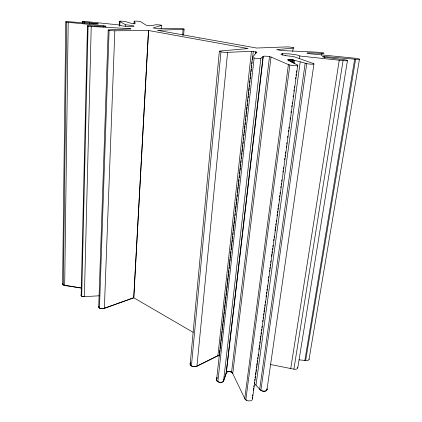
<?xml version="1.0" encoding="UTF-8"?>
<svg xmlns="http://www.w3.org/2000/svg" width="422" height="422" viewBox="0 0 422 422"><rect width="100%" height="100%" fill="white"/><g stroke="black" fill="none" stroke-linecap="round" stroke-linejoin="round"><path stroke-width="0.63" d="M62.588 284.006L65.748 21.838M81.541 288.078L63.337 285.045L66.623 22.139L66.133 22.039A3.613 0.343 3.6 0 1 66.607 21.691A3.613 0.343 3.6 0 1 70.458 21.823L95.557 24.001L98.305 23.89L82.454 21.786A3.476 0.327 3.8 0 1 83.16 21.475A3.476 0.327 3.8 0 1 86.916 21.643L118.993 24.93L118.967 25.23C123.815 26.312 129.063 27.008 133.959 26.164A7.643 0.738 4.1 0 0 125.709 24.845L119.437 21.364L119.278 25.309M66.623 22.139L68.19 22.334L64.682 285.441L81.499 288.052M82.87 23.199L82.897 21.881M84.289 23.395L84.316 22.076M81.145 295.432L87.449 25.948M84.416 296.703A2.959 1.461 -0.6 0 1 81.699 296.133L88.087 26.153L87.665 26.053M89.511 24.043L89.543 22.725M99.381 295.769L84.374 296.677L91.226 26.491A3.445 0.343 3.8 0 1 88.683 26.254L88.087 26.153M103.432 27.071L103.474 25.758L68.19 22.334M98.716 306.731L108.201 29.994M99.465 308.023L109.113 30.363L108.565 30.236A4.072 0.427 3.9 0 1 109.63 29.798L130.915 28.928L129.686 28.622M193.239 332.383L133.742 297.758L148.528 30.5L133.79 297.784L104.408 308.297A3.481 1.783 0.2 0 1 99.486 308.039L99.006 307.643A3.481 1.783 0.2 0 1 98.927 306.277A3.481 1.783 0.2 0 0 99.439 308.013L100.109 308.334A3.481 1.783 0.2 0 0 104.361 308.271L114.837 30.795L148.528 30.5L248.115 48.562L220.463 50.988A4.732 0.591 5 0 0 220.173 51.679L221.967 52.022A4.732 0.591 5 0 0 227.606 52.349L251.449 51.289L256.845 52.217L252.409 57.355L216.618 379.505A3.576 2.184 8.8 0 0 217.256 381.208L217.894 381.683A3.576 2.184 8.8 0 0 221.413 382.358A3.576 2.184 8.8 0 0 223.634 380.844L226.387 372.848A3.276 1.957 9.3 0 1 231.003 371.956L231.625 372.262A3.276 1.957 9.3 0 1 232.749 373.523L271.024 57.039A3.93 0.496 5.5 0 0 269.542 56.627L269.5 56.617A3.93 0.496 5.5 0 0 263.281 56.358L260.87 58.236A4.31 0.554 5.4 0 1 255.078 58.173L253.348 57.851A4.31 0.554 5.4 0 1 252.409 57.355M119.774 26.259L119.959 21.654M125.65 26.159L125.709 24.845M134.075 23.964L134.159 21.274A3.228 0.29 4.2 0 1 136.96 21.158A3.228 0.29 4.2 0 1 140.552 21.67L146.065 25.141A2.917 0.274 4.3 0 0 148.607 25.584A2.917 0.274 4.3 0 0 151.735 25.626L155.417 24.824A3.081 0.285 4.4 0 1 159.136 24.898A3.081 0.285 4.4 0 1 161.373 25.41L161.172 28.696M182.647 35.19L183.085 29.276A3.634 0.348 4.5 0 0 182.969 28.775A3.634 0.348 4.5 0 0 177.852 28.385L156.979 28.543L153.144 27.915L161.373 25.41M183.644 35.015L184.082 29.107M190.164 364.16L219.356 51.32M219.509 355.783L217.947 355.757L197.005 366.159A3.951 2.353 6.4 0 1 191.419 365.895L220.97 51.859M190.565 362.962A3.951 2.353 6.4 0 0 191.361 365.858L192.205 366.275A3.951 2.353 6.4 0 0 196.947 366.122L227.606 52.349M196.947 366.122L217.889 355.72L251.449 51.289M219.667 353.784L219.451 355.751L217.889 355.72M219.815 352.476L220.105 349.859M220.247 348.551L220.469 346.589M220.611 345.28L220.906 342.659M221.049 341.351L221.339 338.734M221.487 337.426L221.777 334.804M221.925 333.496L222.215 330.88M222.362 329.571L222.579 327.609M222.726 326.296L223.016 323.679M223.159 322.371L223.454 319.755M223.597 318.446L223.887 315.825M224.035 314.517L224.325 311.9M224.472 310.592L224.689 308.63M224.836 307.316L225.126 304.7M225.274 303.392L225.564 300.775M225.707 299.467L226.002 296.845M226.145 295.537L226.435 292.921M226.582 291.613L226.799 289.645M226.946 288.337L227.236 285.72M227.384 284.412L227.674 281.796M227.822 280.482L228.112 277.866M228.255 276.558L228.55 273.941M228.692 272.633L228.914 270.666M229.13 268.703L229.346 266.741M229.494 265.433L229.784 262.816M229.932 261.503L230.222 258.886M230.37 257.578L230.66 254.962M230.802 253.654L231.024 251.686M231.24 249.724L231.462 247.761M231.604 246.453L231.894 243.832M232.042 242.523L232.332 239.907M232.48 238.599L232.696 236.636M232.918 234.669L233.134 232.707M233.35 230.744L233.572 228.782M233.714 227.474L234.01 224.852M234.152 223.544L234.442 220.928M234.59 219.619L234.806 217.657M235.028 215.689L235.244 213.727M235.465 211.765L235.682 209.803M235.829 208.494L236.12 205.873M236.262 204.564L236.557 201.948M236.7 200.64L236.921 198.678M237.138 196.71L237.354 194.748M237.575 192.785L237.792 190.823M237.939 189.515L238.23 186.893M238.372 185.585L238.667 182.969M238.81 181.66L239.031 179.698M239.248 177.731L239.464 175.768M239.685 173.806L239.902 171.844M240.049 170.535L240.34 167.914M240.487 166.606L240.777 163.989M240.92 162.681L241.141 160.713M241.358 158.751L241.579 156.789M241.795 154.827L242.012 152.864M242.159 151.551L242.45 148.934M242.597 147.626L242.887 145.01M243.035 143.702L243.251 141.734M243.468 139.772L243.689 137.809M243.905 135.847L244.127 133.885M244.269 132.571L244.56 129.955M244.707 128.647L244.997 126.03M245.145 124.722L245.361 122.755M245.583 120.792L245.799 118.83M246.015 116.868L246.237 114.9M246.379 113.592L246.675 110.975M246.817 109.667L247.107 107.051M247.255 105.737L247.471 103.775M247.693 101.813L247.909 99.85M248.131 97.888L248.347 95.921M248.495 94.612L248.785 91.996M248.927 90.688L249.223 88.071M249.365 86.758L249.587 84.796M249.803 82.833L250.019 80.871M250.241 78.909L250.457 76.941M250.605 75.633L250.895 73.017M251.043 71.708L251.333 69.087M251.475 67.778L251.697 65.816M251.913 63.854L252.134 61.892M252.351 59.924L253.295 51.421M263.281 56.358L226.324 372.811L223.57 380.808A3.576 2.184 8.8 0 1 218.628 382.021L217.831 381.646L254.123 58.02M255.848 51.795L255.632 53.758L255.927 51.811M223.57 380.808L260.87 58.236M226.06 373.565L263.054 56.532M271.024 57.039L288.395 64.592L244.76 398.558L232.459 373.032L231.562 372.225L269.5 56.617M282.344 55.029L282.55 53.715L288.917 53.879A9.553 1.139 5.7 0 1 299.699 56.005L343.07 60.615A4.426 0.517 6.2 0 0 347.454 60.557L297.774 367.81M282.418 55.024L282.582 53.721M288.163 60.852L288.337 59.544L292.884 59.855L307.786 63.838A4.711 0.601 5.9 0 0 312.818 64.17A4.711 0.601 5.9 0 0 313.419 63.558L293.49 56.522L285.694 55.672M288.743 60.831L288.917 59.523M289.45 60.837L289.619 59.534M290.157 61.538L290.415 59.576M252.192 397.471L252.393 398.036A4.035 2.521 11.7 0 1 250.679 400.742A4.035 2.521 11.7 0 1 245.836 399.824L289.84 65.014L288.395 64.592M290.995 61.607L291.254 59.644M292.762 51.379L293.195 48.108A4.225 0.459 5.6 0 0 292.098 47.364A4.225 0.459 5.6 0 0 286.258 46.921L256.592 48.034L157.427 30.305L183.085 29.276M291.744 62.35L292.093 59.739M292.541 62.467L292.884 59.855M292.62 62.482L292.968 59.871M293.163 63.253L293.596 59.987M294.245 63.537L294.683 60.272M252.588 396.031L252.762 394.728M253.385 390.16L253.648 388.198M253.828 386.895L254.002 385.587M254.266 383.63L254.445 382.321M254.709 380.364L254.888 379.056M255.062 377.753L255.241 376.445M255.505 374.488L255.769 372.531M255.948 371.223L256.128 369.92M256.391 367.958L256.565 366.655M256.745 365.346L257.009 363.389M257.188 362.087L257.362 360.778M257.631 358.821L257.805 357.513M258.069 355.556L258.248 354.248M258.865 349.68L259.134 347.723M259.308 346.415L259.488 345.112M259.752 343.149L259.931 341.846M260.195 339.889L260.369 338.581M260.548 337.278L260.727 335.97M260.991 334.013L261.165 332.705M261.434 330.748L261.608 329.44M261.877 327.483L262.051 326.18M262.669 321.606L262.848 320.303M263.112 318.341L263.291 317.038M263.555 315.076L263.734 313.773M263.998 311.816L264.177 310.508M264.351 309.205L264.531 307.896M264.794 305.939L264.969 304.631M265.238 302.674L265.412 301.366M266.034 296.798L266.208 295.495M266.472 293.533L266.651 292.23M266.915 290.267L267.094 288.964M267.358 287.007L267.537 285.699M268.155 281.131L268.334 279.823M268.598 277.866L268.772 276.558M269.484 271.335L269.658 270.033M269.837 268.724L270.011 267.421M270.28 265.459L270.455 264.156M270.718 262.194L270.898 260.891M271.515 256.323L271.784 254.36M271.958 253.058L272.137 251.749M272.401 249.792L272.58 248.484M272.844 246.527L273.018 245.224M273.641 240.651L273.815 239.348M274.084 237.386L274.258 236.083M274.965 230.86L275.144 229.552M275.318 228.249L275.497 226.941M275.761 224.984L275.941 223.676M276.204 221.719L276.384 220.416M277.001 215.842L277.175 214.54M277.444 212.577L277.618 211.274M277.887 209.317L278.061 208.009M278.325 206.052L278.504 204.744M279.121 200.176L279.301 198.867M279.564 196.91L279.744 195.602M280.008 193.645L280.187 192.342M280.804 187.769L280.983 186.466M281.247 184.504L281.421 183.201M281.69 181.244L281.864 179.936M282.925 172.102L283.104 170.794M283.368 168.837L283.547 167.534M284.607 159.695L284.787 158.392M285.05 156.435L285.225 155.127M285.494 153.17L285.668 151.862M286.29 147.294L286.464 145.986M286.733 144.029L286.907 142.72M287.614 137.498L287.793 136.195M288.411 131.622L288.59 130.319M288.854 128.362L289.028 127.054M290.093 119.22L290.267 117.912M290.974 112.69L291.154 111.387M291.771 106.813L291.95 105.511M292.214 103.554L292.393 102.245M293.1 97.023L293.274 95.715M293.897 91.147L294.071 89.839M294.34 87.881L294.514 86.579M295.574 78.74L295.753 77.437M296.017 75.48L296.197 74.172M296.46 72.215L296.64 70.907M297.257 66.338L297.431 65.03L287.619 59.782L288.337 59.544M252.493 398.669L297.726 65.225M299.346 58.616L299.699 56.005M300.206 61.918L256.001 385.223L254.297 383.171M305.148 63.268L259.688 389.242L255.932 385.18M306.725 63.659L260.88 390.371L261.719 390.783A3.903 2.363 12.4 0 0 265.538 390.972A3.903 2.363 12.4 0 0 266.973 388.931M266.989 389.559L313.936 63.917M321.669 55.324L321.96 53.367A3.851 0.427 5.9 0 0 323.679 52.972A3.851 0.427 5.9 0 0 318.552 52.254L281.347 50.534L276.61 49.643L293.195 48.108M324.518 57.861L324.713 56.559L355.619 59.265A4.368 0.491 6.2 0 0 359.454 59.133A4.368 0.491 6.2 0 0 354.659 58.178L310.972 53.868A3.64 0.411 5.8 0 1 307.095 53.193A3.64 0.411 5.8 0 1 308.798 52.877L321.96 53.367M290.742 368.543L339.246 60.209M270.238 364.46L293.897 369.171L343.07 60.615M304.848 360.462L354.68 59.185M299.056 359.834L305.633 360.546L355.619 59.265M309.015 359.523L359.438 59.259M217.05 377.569L216.555 379.468A3.576 2.184 8.8 0 0 217.831 381.646M216.787 378.872L217.114 377.611M104.361 308.271L133.742 297.758M282.55 53.715L281.026 53.995L281.073 54.47L285.773 55.688M199.49 38.761L199.553 38.771M90.461 25.763L103.538 26.38A3.149 0.311 3.9 0 0 105.342 25.995L105.31 25.99A3.149 0.311 3.9 0 0 103.474 25.758M91.226 26.491L129.739 28.633M109.113 30.363L109.873 30.484A4.072 0.427 3.9 0 0 114.837 30.795M289.84 65.014L290.842 65.199A4.895 0.649 5.8 0 0 296.207 65.621A4.895 0.649 5.8 0 0 297.431 65.03M245.768 399.782L246.617 400.278M63.369 285.066L62.91 284.755A3.118 1.477 -1.3 0 1 62.741 283.626M260.126 389.812L260.907 390.392A3.903 2.363 12.4 0 0 265.19 391.136A3.903 2.363 12.4 0 0 267.042 388.973M191.419 365.895L190.765 365.373A3.951 2.353 6.4 0 1 190.623 362.999M81.699 296.133L81.33 295.801A2.959 1.461 -0.6 0 1 81.166 295.047M245.113 399.175L245.836 399.824M259.62 389.2L260.195 389.854M244.691 398.516L245.182 399.223M134.159 21.274C138.801 26.428 126.816 21.955 125.835 21.701A3.265 0.295 4.1 0 0 122.021 21.2A3.265 0.295 4.1 0 0 119.437 21.364M226.324 372.811A3.276 1.957 9.3 0 1 231.562 372.225M84.374 296.677A2.959 1.461 -0.6 0 1 82.19 296.381L81.657 296.107A2.959 1.461 -0.6 0 1 81.346 294.656M63.326 285.04A3.118 1.477 -1.3 0 1 62.704 283.6M309.094 359.006A3.671 1.994 13.6 0 1 305.633 360.546M297.705 367.251A3.708 2.078 13.3 0 1 293.897 369.171M324.713 56.559A3.439 0.396 6 0 0 322.556 56.78A3.439 0.396 6 0 0 325.979 57.461L343.023 59.571A4.426 0.517 6.2 0 1 347.454 60.557M87.618 26.043A3.445 0.343 3.8 0 1 90.408 25.753"/></g></svg>
